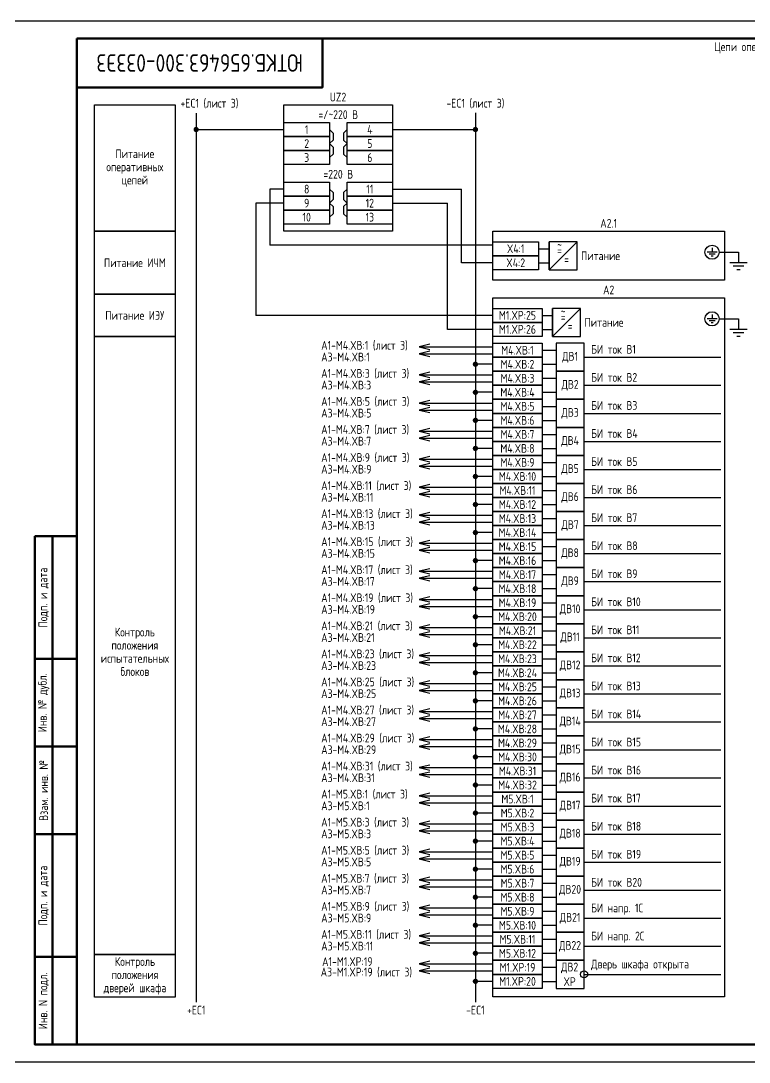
# Model space of a CAD drawing. Header units: millimetres. Extents: x -1050 to 7068, y 0 to 517.
# Drawn here: x 1264.2 to 1471.8, y 0 to 297 of the extents above; entities that cross this region are included whole.
import ezdxf

# ---------------------------------------------------------------- set-up
doc = ezdxf.new("R2010")
doc.units = ezdxf.units.MM
doc.styles.add('Gost_type_A', font='GOST_A.TTF')

# ---------------------------------------------------------------- blocks, each defined once
blk = doc.blocks.new('Штамп угловой верхний')
at = {"lineweight": 50}
blk.add_lwpolyline([(0, 0), (70, 0), (70, -14), (0, -14)], close=True, dxfattribs=at)
blk = doc.blocks.new('Формат_А3')
blk.add_lwpolyline([(-420, 297), (0, 297), (0, 0), (-420, 0)], close=True)
at = {"lineweight": 50}
blk.add_lwpolyline([(-400, 292), (-5, 292), (-5, 5), (-400, 5)], close=True, dxfattribs=at)
blk = doc.blocks.new('Штамп левый нижний')
at = {"lineweight": 50}
for points in [[(-12, 145), (-7, 145), (-7, 110), (-12, 110)], [(-7, 145), (0, 145), (0, 110), (-7, 110)], [(-12, 110), (-7, 110), (-7, 85), (-12, 85)], [(-7, 110), (0, 110), (0, 85), (-7, 85)], [(-12, 85), (-7, 85), (-7, 60), (-12, 60)], [(-7, 85), (0, 85), (0, 60), (-7, 60)], [(-12, 60), (-7, 60), (-7, 25), (-12, 25)], [(-7, 60), (0, 60), (0, 25), (-7, 25)], [(-12, 25), (-7, 25), (-7, 0), (-12, 0)], [(-7, 25), (0, 25), (0, 0), (-7, 0)]]:
    blk.add_lwpolyline(points, close=True, dxfattribs=at)
at = {"char_height": 2.5, "attachment_point": 5, "rotation": 90, "style": 'Gost_type_A'}
for s, insert, width in [('Подп. и дата', (-9.5, 127.5), 35), ('Инв. № дубл.', (-9.5, 97.5), 25), ('Взам. инв. №', (-9.5, 72.5), 25), ('Подп. и дата', (-9.5, 42.5), 35), ('Инв. N подл.', (-9.5, 12.5), 25)]:
    blk.add_mtext(s, dxfattribs=dict(at, insert=insert, width=width))
blk = doc.blocks.new('POINT')
at = {"const_width": 0.75}
blk.add_lwpolyline([(-0.375, 0, 1), (0.375, 0, 1)], format="xyb", close=True, dxfattribs=at)

msp = doc.modelspace()

# ---------------------------------------------------------------- linework, layer by layer
for p, q in [((1314.19, 270.69), (1314.19, 17.1)), ((1393.79, 270.76), (1393.79, 17.1)), ((1314.17, 266), (1339.19, 266)), ((1370.19, 266), (1393.8, 266)), ((1339.19, 249), (1335.19, 249)), ((1335.19, 249), (1335.19, 233)), ((1370.19, 249), (1389.79, 249)), ((1389.79, 228), (1389.79, 249)), ((1331.19, 245), (1331.19, 213)), ((1339.19, 245), (1331.19, 245)), ((1370.19, 245), (1385.79, 245)), ((1385.79, 209), (1385.79, 245)), ((1398.79, 233), (1335.19, 233)), ((1414.79, 226), (1414.79, 234)), ((1414.79, 226), (1422.78, 234)), ((1463.27, 231), (1468.79, 231)), ((1398.79, 228), (1389.79, 228)), ((1415.79, 207), (1415.79, 215)), ((1415.79, 207), (1423.78, 215)), ((1398.79, 213), (1331.19, 213)), ((1463.27, 212), (1468.79, 212)), ((1398.79, 209), (1385.79, 209)), ((1377.79, 204), (1398.79, 204)), ((1377.79, 202), (1398.79, 202)), ((1412.79, 203.05), (1416.79, 203.05)), ((1398.79, 199.05), (1393.79, 199.05)), ((1412.79, 199.05), (1416.79, 199.05)), ((1424.78, 201.05), (1463.79, 201.05)), ((1377.79, 196), (1398.79, 196)), ((1377.79, 194), (1398.79, 194)), ((1412.79, 195.05), (1416.79, 195.05)), ((1398.79, 191.05), (1393.79, 191.05)), ((1412.79, 191.05), (1416.79, 191.05)), ((1424.78, 193.05), (1463.79, 193.05)), ((1377.79, 188), (1398.79, 188)), ((1377.79, 186), (1398.79, 186)), ((1412.79, 187.05), (1416.79, 187.05)), ((1424.78, 185.05), (1463.79, 185.05)), ((1398.79, 183.05), (1393.79, 183.05)), ((1412.79, 183.05), (1416.79, 183.05)), ((1377.79, 180), (1398.79, 180)), ((1412.79, 179.05), (1416.79, 179.05)), ((1377.79, 178), (1398.79, 178)), ((1424.78, 177.05), (1463.79, 177.05)), ((1398.79, 175.05), (1393.79, 175.05)), ((1412.79, 175.05), (1416.79, 175.05)), ((1377.79, 172), (1398.79, 172)), ((1377.79, 170), (1398.79, 170)), ((1412.79, 171.05), (1416.79, 171.05)), ((1398.79, 167.05), (1393.79, 167.05)), ((1412.79, 167.05), (1416.79, 167.05)), ((1424.78, 169.05), (1463.79, 169.05)), ((1377.79, 164), (1398.79, 164)), ((1377.79, 162), (1398.79, 162)), ((1412.79, 163.05), (1416.79, 163.05)), ((1424.78, 161.05), (1463.79, 161.05)), ((1398.79, 159.05), (1393.79, 159.05)), ((1412.79, 159.05), (1416.79, 159.05)), ((1377.79, 156), (1398.79, 156)), ((1412.79, 155.05), (1416.79, 155.05)), ((1377.79, 154), (1398.79, 154)), ((1424.78, 153.05), (1463.79, 153.05)), ((1398.79, 151.05), (1393.79, 151.05)), ((1412.79, 151.05), (1416.79, 151.05)), ((1377.79, 148), (1398.79, 148)), ((1377.79, 146), (1398.79, 146)), ((1412.79, 147.05), (1416.79, 147.05)), ((1398.79, 143.05), (1393.79, 143.05)), ((1412.79, 143.05), (1416.79, 143.05)), ((1424.78, 145.05), (1463.79, 145.05)), ((1377.79, 140), (1398.79, 140)), ((1377.79, 138), (1398.79, 138)), ((1412.79, 139.05), (1416.79, 139.05)), ((1424.78, 137.05), (1463.79, 137.05)), ((1398.79, 135.05), (1393.79, 135.05)), ((1412.79, 135.05), (1416.79, 135.05)), ((1377.79, 132), (1398.79, 132)), ((1412.79, 131.05), (1416.79, 131.05)), ((1377.79, 130), (1398.79, 130)), ((1424.78, 129.05), (1463.79, 129.05)), ((1398.79, 127.05), (1393.79, 127.05)), ((1412.79, 127.05), (1416.79, 127.05)), ((1377.79, 124), (1398.79, 124)), ((1377.79, 122), (1398.79, 122)), ((1412.79, 123.05), (1416.79, 123.05)), ((1398.79, 119.05), (1393.79, 119.05)), ((1412.79, 119.05), (1416.79, 119.05)), ((1424.78, 121.05), (1463.79, 121.05)), ((1377.79, 116), (1398.79, 116)), ((1377.79, 114), (1398.79, 114)), ((1412.79, 115.05), (1416.79, 115.05)), ((1424.78, 113.05), (1463.79, 113.05)), ((1398.79, 111.05), (1393.79, 111.05)), ((1412.79, 111.05), (1416.79, 111.05)), ((1377.79, 108), (1398.79, 108)), ((1412.79, 107.05), (1416.79, 107.05)), ((1377.79, 106), (1398.79, 106)), ((1424.78, 105.05), (1463.79, 105.05)), ((1398.79, 103.05), (1393.79, 103.05)), ((1412.79, 103.05), (1416.79, 103.05)), ((1377.79, 100), (1398.79, 100)), ((1412.79, 99.05), (1416.79, 99.05)), ((1377.79, 98), (1398.79, 98)), ((1398.79, 95.05), (1393.79, 95.05)), ((1412.79, 95.05), (1416.79, 95.05)), ((1424.78, 97.05), (1463.79, 97.05)), ((1377.79, 92), (1398.79, 92)), ((1377.79, 90), (1398.79, 90)), ((1412.79, 91.05), (1416.79, 91.05)), ((1398.79, 87.05), (1393.79, 87.05)), ((1412.79, 87.05), (1416.79, 87.05)), ((1424.78, 89.05), (1463.79, 89.05)), ((1377.79, 84), (1398.79, 84)), ((1377.79, 82), (1398.79, 82)), ((1412.79, 83.05), (1416.79, 83.05)), ((1424.78, 81.05), (1463.79, 81.05)), ((1398.79, 79.05), (1393.79, 79.05)), ((1412.79, 79.05), (1416.79, 79.05)), ((1377.79, 76), (1398.79, 76)), ((1412.79, 75.05), (1416.79, 75.05)), ((1377.79, 74), (1398.79, 74)), ((1424.78, 73.05), (1463.79, 73.05)), ((1398.79, 71.05), (1393.79, 71.05)), ((1412.79, 71.05), (1416.79, 71.05)), ((1377.79, 68), (1398.79, 68)), ((1377.79, 66), (1398.79, 66)), ((1412.79, 67.05), (1416.79, 67.05)), ((1398.79, 63.05), (1393.79, 63.05)), ((1412.79, 63.05), (1416.79, 63.05)), ((1424.78, 65.05), (1463.79, 65.05)), ((1377.79, 60), (1398.79, 60)), ((1377.79, 58), (1398.79, 58)), ((1412.79, 59.05), (1416.79, 59.05)), ((1424.78, 57.05), (1463.79, 57.05)), ((1398.79, 55.05), (1393.79, 55.05)), ((1412.79, 55.05), (1416.79, 55.05)), ((1377.79, 52), (1398.79, 52)), ((1412.79, 51.05), (1416.79, 51.05)), ((1377.79, 50), (1398.79, 50)), ((1424.78, 49.05), (1463.79, 49.05)), ((1398.79, 47.05), (1393.79, 47.05)), ((1412.79, 47.05), (1416.79, 47.05)), ((1377.79, 44), (1398.79, 44)), ((1377.79, 42), (1398.79, 42)), ((1412.79, 43.05), (1416.79, 43.05)), ((1398.79, 39.05), (1393.79, 39.05)), ((1412.79, 39.05), (1416.79, 39.05)), ((1424.78, 41.05), (1463.79, 41.05)), ((1377.79, 36), (1398.79, 36)), ((1377.79, 34), (1398.79, 34)), ((1412.79, 35.05), (1416.79, 35.05)), ((1424.78, 33.05), (1463.79, 33.05)), ((1398.79, 31.05), (1393.79, 31.05)), ((1412.79, 31.05), (1416.79, 31.05)), ((1377.79, 28.05), (1398.79, 28.05)), ((1412.79, 27.05), (1416.79, 27.05)), ((1377.79, 26.05), (1398.79, 26.05)), ((1424.78, 25.05), (1463.79, 25.05)), ((1398.79, 23.05), (1393.79, 23.05)), ((1412.79, 23.05), (1416.79, 23.05))]:
    msp.add_line(p, q)
at = {"ltscale": 4}
for p, q in [((1411.79, 232), (1414.79, 232)), ((1411.79, 228), (1414.79, 228)), ((1412.79, 213), (1415.79, 213)), ((1412.79, 209), (1415.79, 209))]:
    msp.add_line(p, q, dxfattribs=at)
at = {"ltscale": 4.32}
for p, q in [((1461.25, 232.28), (1461.25, 231)), ((1462.67, 231), (1459.82, 231)), ((1462.1, 230.43), (1460.39, 230.43)), ((1461.53, 229.86), (1460.96, 229.86)), ((1468.79, 231), (1468.79, 228)), ((1471.29, 228), (1466.29, 228)), ((1470.29, 227), (1467.29, 227)), ((1469.29, 226), (1468.29, 226)), ((1462.67, 212), (1459.82, 212)), ((1462.1, 211.43), (1460.39, 211.43)), ((1461.25, 213.28), (1461.25, 212)), ((1468.79, 212), (1468.79, 209)), ((1461.53, 210.86), (1460.96, 210.86)), ((1471.29, 209), (1466.29, 209)), ((1470.29, 208), (1467.29, 208)), ((1469.29, 207), (1468.29, 207))]:
    msp.add_line(p, q, dxfattribs=at)
for points in [[(1308.19, 237), (1285.19, 237), (1285.19, 273), (1308.19, 273)], [(1339.19, 273), (1370.19, 273), (1370.19, 237), (1339.19, 237)], [(1339.19, 268), (1352.19, 268), (1352.19, 264), (1339.19, 264)], [(1357.19, 268), (1370.19, 268), (1370.19, 264), (1357.19, 264)], [(1339.19, 264), (1352.19, 264), (1352.19, 260), (1339.19, 260)], [(1357.19, 264), (1370.19, 264), (1370.19, 260), (1357.19, 260)], [(1339.19, 260), (1352.19, 260), (1352.19, 256), (1339.19, 256)], [(1357.19, 260), (1370.19, 260), (1370.19, 256), (1357.19, 256)], [(1339.19, 251), (1352.19, 251), (1352.19, 247), (1339.19, 247)], [(1357.19, 251), (1370.19, 251), (1370.19, 247), (1357.19, 247)], [(1339.19, 247), (1352.19, 247), (1352.19, 243), (1339.19, 243)], [(1357.19, 247), (1370.19, 247), (1370.19, 243), (1357.19, 243)], [(1339.19, 243), (1352.19, 243), (1352.19, 239), (1339.19, 239)], [(1357.19, 243), (1370.19, 243), (1370.19, 239), (1357.19, 239)], [(1308.19, 219), (1285.19, 219), (1285.19, 237), (1308.19, 237)], [(1398.79, 237), (1464.79, 237), (1464.79, 223), (1398.79, 223)], [(1398.79, 234), (1411.79, 234), (1411.79, 230), (1398.79, 230)], [(1398.79, 230), (1411.79, 230), (1411.79, 226), (1398.79, 226)], [(1308.19, 207), (1285.19, 207), (1285.19, 219), (1308.19, 219)], [(1398.79, 218), (1464.79, 218), (1464.79, 18.61), (1398.79, 18.61)], [(1398.79, 215), (1412.79, 215), (1412.79, 211), (1398.79, 211)], [(1398.79, 211), (1412.79, 211), (1412.79, 207), (1398.79, 207)], [(1308.19, 30.69), (1285.19, 30.69), (1285.19, 207), (1308.19, 207)], [(1398.79, 205.05), (1412.79, 205.05), (1412.79, 201.05), (1398.79, 201.05)], [(1398.79, 201.05), (1412.79, 201.05), (1412.79, 197.05), (1398.79, 197.05)], [(1398.79, 197.05), (1412.79, 197.05), (1412.79, 193.05), (1398.79, 193.05)], [(1398.79, 193.05), (1412.79, 193.05), (1412.79, 189.05), (1398.79, 189.05)], [(1398.79, 189.05), (1412.79, 189.05), (1412.79, 185.05), (1398.79, 185.05)], [(1398.79, 185.05), (1412.79, 185.05), (1412.79, 181.05), (1398.79, 181.05)], [(1398.79, 181.05), (1412.79, 181.05), (1412.79, 177.05), (1398.79, 177.05)], [(1398.79, 177.05), (1412.79, 177.05), (1412.79, 173.05), (1398.79, 173.05)], [(1398.79, 173.05), (1412.79, 173.05), (1412.79, 169.05), (1398.79, 169.05)], [(1398.79, 169.05), (1412.79, 169.05), (1412.79, 165.05), (1398.79, 165.05)], [(1398.79, 165.05), (1412.79, 165.05), (1412.79, 161.05), (1398.79, 161.05)], [(1398.79, 161.05), (1412.79, 161.05), (1412.79, 157.05), (1398.79, 157.05)], [(1398.79, 157.05), (1412.79, 157.05), (1412.79, 153.05), (1398.79, 153.05)], [(1398.79, 153.05), (1412.79, 153.05), (1412.79, 149.05), (1398.79, 149.05)], [(1398.79, 149.05), (1412.79, 149.05), (1412.79, 145.05), (1398.79, 145.05)], [(1398.79, 145.05), (1412.79, 145.05), (1412.79, 141.05), (1398.79, 141.05)], [(1398.79, 141.05), (1412.79, 141.05), (1412.79, 137.05), (1398.79, 137.05)], [(1398.79, 137.05), (1412.79, 137.05), (1412.79, 133.05), (1398.79, 133.05)], [(1398.79, 133.05), (1412.79, 133.05), (1412.79, 129.05), (1398.79, 129.05)], [(1398.79, 129.05), (1412.79, 129.05), (1412.79, 125.05), (1398.79, 125.05)], [(1398.79, 125.05), (1412.79, 125.05), (1412.79, 121.05), (1398.79, 121.05)], [(1398.79, 121.05), (1412.79, 121.05), (1412.79, 117.05), (1398.79, 117.05)], [(1398.79, 117.05), (1412.79, 117.05), (1412.79, 113.05), (1398.79, 113.05)], [(1398.79, 113.05), (1412.79, 113.05), (1412.79, 109.05), (1398.79, 109.05)], [(1398.79, 109.05), (1412.79, 109.05), (1412.79, 105.05), (1398.79, 105.05)], [(1398.79, 105.05), (1412.79, 105.05), (1412.79, 101.05), (1398.79, 101.05)], [(1398.79, 101.05), (1412.79, 101.05), (1412.79, 97.05), (1398.79, 97.05)], [(1398.79, 97.05), (1412.79, 97.05), (1412.79, 93.05), (1398.79, 93.05)], [(1398.79, 93.05), (1412.79, 93.05), (1412.79, 89.05), (1398.79, 89.05)], [(1398.79, 89.05), (1412.79, 89.05), (1412.79, 85.05), (1398.79, 85.05)], [(1398.79, 85.05), (1412.79, 85.05), (1412.79, 81.05), (1398.79, 81.05)], [(1398.79, 81.05), (1412.79, 81.05), (1412.79, 77.05), (1398.79, 77.05)], [(1398.79, 77.05), (1412.79, 77.05), (1412.79, 73.05), (1398.79, 73.05)], [(1398.79, 73.05), (1412.79, 73.05), (1412.79, 69.05), (1398.79, 69.05)], [(1398.79, 69.05), (1412.79, 69.05), (1412.79, 65.05), (1398.79, 65.05)], [(1398.79, 65.05), (1412.79, 65.05), (1412.79, 61.05), (1398.79, 61.05)], [(1398.79, 61.05), (1412.79, 61.05), (1412.79, 57.05), (1398.79, 57.05)], [(1398.79, 57.05), (1412.79, 57.05), (1412.79, 53.05), (1398.79, 53.05)], [(1398.79, 53.05), (1412.79, 53.05), (1412.79, 49.05), (1398.79, 49.05)], [(1398.79, 49.05), (1412.79, 49.05), (1412.79, 45.05), (1398.79, 45.05)], [(1398.79, 45.05), (1412.79, 45.05), (1412.79, 41.05), (1398.79, 41.05)], [(1398.79, 41.05), (1412.79, 41.05), (1412.79, 37.05), (1398.79, 37.05)], [(1398.79, 37.05), (1412.79, 37.05), (1412.79, 33.05), (1398.79, 33.05)], [(1398.79, 33.05), (1412.79, 33.05), (1412.79, 29.05), (1398.79, 29.05)], [(1308.19, 18.53), (1285.19, 18.53), (1285.19, 30.69), (1308.19, 30.69)], [(1398.79, 29.05), (1412.79, 29.05), (1412.79, 25.05), (1398.79, 25.05)], [(1398.79, 25.05), (1412.79, 25.05), (1412.79, 21.05), (1398.79, 21.05)]]:
    msp.add_lwpolyline(points, close=True)
for points in [[(1352.19, 266), (1353.19, 265), (1353.19, 263), (1352.19, 262)], [(1357.19, 266), (1356.19, 265), (1356.19, 263), (1357.19, 262)], [(1352.19, 262), (1353.19, 261), (1353.19, 259), (1352.19, 258)], [(1357.19, 262), (1356.19, 261), (1356.19, 259), (1357.19, 258)], [(1352.19, 249), (1353.19, 248), (1353.19, 246), (1352.19, 245)], [(1357.19, 249), (1356.19, 248), (1356.19, 246), (1357.19, 245)], [(1352.19, 245), (1353.19, 244), (1353.19, 242), (1352.19, 241)], [(1357.19, 245), (1356.19, 244), (1356.19, 242), (1357.19, 241)], [(1380.79, 204.75), (1377.79, 204), (1380.79, 203.25)], [(1380.79, 202.75), (1377.79, 202), (1380.79, 201.25)], [(1380.79, 196.75), (1377.79, 196), (1380.79, 195.25)], [(1380.79, 194.75), (1377.79, 194), (1380.79, 193.25)], [(1380.79, 188.75), (1377.79, 188), (1380.79, 187.25)], [(1380.79, 186.75), (1377.79, 186), (1380.79, 185.25)], [(1380.79, 180.75), (1377.79, 180), (1380.79, 179.25)], [(1380.79, 178.75), (1377.79, 178), (1380.79, 177.25)], [(1380.79, 172.75), (1377.79, 172), (1380.79, 171.25)], [(1380.79, 170.75), (1377.79, 170), (1380.79, 169.25)], [(1380.79, 164.75), (1377.79, 164), (1380.79, 163.25)], [(1380.79, 162.75), (1377.79, 162), (1380.79, 161.25)], [(1380.79, 156.75), (1377.79, 156), (1380.79, 155.25)], [(1380.79, 154.75), (1377.79, 154), (1380.79, 153.25)], [(1380.79, 148.75), (1377.79, 148), (1380.79, 147.25)], [(1380.79, 146.75), (1377.79, 146), (1380.79, 145.25)], [(1380.79, 140.75), (1377.79, 140), (1380.79, 139.25)], [(1380.79, 138.75), (1377.79, 138), (1380.79, 137.25)], [(1380.79, 132.75), (1377.79, 132), (1380.79, 131.25)], [(1380.79, 130.75), (1377.79, 130), (1380.79, 129.25)], [(1380.79, 124.75), (1377.79, 124), (1380.79, 123.25)], [(1380.79, 122.75), (1377.79, 122), (1380.79, 121.25)], [(1380.79, 116.75), (1377.79, 116), (1380.79, 115.25)], [(1380.79, 114.75), (1377.79, 114), (1380.79, 113.25)], [(1380.79, 108.75), (1377.79, 108), (1380.79, 107.25)], [(1380.79, 106.75), (1377.79, 106), (1380.79, 105.25)], [(1380.79, 100.75), (1377.79, 100), (1380.79, 99.25)], [(1380.79, 98.75), (1377.79, 98), (1380.79, 97.25)], [(1380.79, 92.75), (1377.79, 92), (1380.79, 91.25)], [(1380.79, 90.75), (1377.79, 90), (1380.79, 89.25)], [(1380.79, 84.75), (1377.79, 84), (1380.79, 83.25)], [(1380.79, 82.75), (1377.79, 82), (1380.79, 81.25)], [(1380.79, 76.75), (1377.79, 76), (1380.79, 75.25)], [(1380.79, 74.75), (1377.79, 74), (1380.79, 73.25)], [(1380.79, 68.75), (1377.79, 68), (1380.79, 67.25)], [(1380.79, 66.75), (1377.79, 66), (1380.79, 65.25)], [(1380.79, 60.75), (1377.79, 60), (1380.79, 59.25)], [(1380.79, 58.75), (1377.79, 58), (1380.79, 57.25)], [(1380.79, 52.75), (1377.79, 52), (1380.79, 51.25)], [(1380.79, 50.75), (1377.79, 50), (1380.79, 49.25)], [(1380.79, 44.75), (1377.79, 44), (1380.79, 43.25)], [(1380.79, 42.75), (1377.79, 42), (1380.79, 41.25)], [(1380.79, 36.75), (1377.79, 36), (1380.79, 35.25)], [(1380.79, 34.75), (1377.79, 34), (1380.79, 33.25)], [(1380.79, 28.8), (1377.79, 28.05), (1380.79, 27.3)], [(1380.79, 26.8), (1377.79, 26.05), (1380.79, 25.3)]]:
    msp.add_lwpolyline(points)
at = {"ltscale": 4}
for points in [[(1414.79, 226), (1422.78, 226), (1422.78, 234), (1414.79, 234)], [(1415.79, 207), (1423.78, 207), (1423.78, 215), (1415.79, 215)], [(1416.79, 197.05), (1424.78, 197.05), (1424.78, 205.05), (1416.79, 205.05)], [(1416.79, 189.05), (1424.78, 189.05), (1424.78, 197.05), (1416.79, 197.05)], [(1416.79, 181.05), (1424.78, 181.05), (1424.78, 189.05), (1416.79, 189.05)], [(1416.79, 173.05), (1424.78, 173.05), (1424.78, 181.05), (1416.79, 181.05)], [(1416.79, 165.05), (1424.78, 165.05), (1424.78, 173.05), (1416.79, 173.05)], [(1416.79, 157.05), (1424.78, 157.05), (1424.78, 165.05), (1416.79, 165.05)], [(1416.79, 149.05), (1424.78, 149.05), (1424.78, 157.05), (1416.79, 157.05)], [(1416.79, 141.05), (1424.78, 141.05), (1424.78, 149.05), (1416.79, 149.05)], [(1416.79, 133.05), (1424.78, 133.05), (1424.78, 141.05), (1416.79, 141.05)], [(1416.79, 125.05), (1424.78, 125.05), (1424.78, 133.05), (1416.79, 133.05)], [(1416.79, 117.05), (1424.78, 117.05), (1424.78, 125.05), (1416.79, 125.05)], [(1416.79, 109.05), (1424.78, 109.05), (1424.78, 117.05), (1416.79, 117.05)], [(1416.79, 101.05), (1424.78, 101.05), (1424.78, 109.05), (1416.79, 109.05)], [(1416.79, 93.05), (1424.78, 93.05), (1424.78, 101.05), (1416.79, 101.05)], [(1416.79, 85.05), (1424.78, 85.05), (1424.78, 93.05), (1416.79, 93.05)], [(1416.79, 77.05), (1424.78, 77.05), (1424.78, 85.05), (1416.79, 85.05)], [(1416.79, 69.05), (1424.78, 69.05), (1424.78, 77.05), (1416.79, 77.05)], [(1416.79, 61.05), (1424.78, 61.05), (1424.78, 69.05), (1416.79, 69.05)], [(1416.79, 53.05), (1424.78, 53.05), (1424.78, 61.05), (1416.79, 61.05)], [(1416.79, 45.05), (1424.78, 45.05), (1424.78, 53.05), (1416.79, 53.05)], [(1416.79, 37.05), (1424.78, 37.05), (1424.78, 45.05), (1416.79, 45.05)], [(1416.79, 29.05), (1424.78, 29.05), (1424.78, 37.05), (1416.79, 37.05)], [(1416.79, 21.05), (1424.78, 21.05), (1424.78, 29.05), (1416.79, 29.05)]]:
    msp.add_lwpolyline(points, close=True, dxfattribs=at)
for centre, radius in [((1461.25, 231), 2.02), ((1461.25, 212), 2.02), ((1424.78, 25.05), 1)]:
    msp.add_circle(centre, radius)

# ---------------------------------------------------------------- block references
for name, p in [('Формат_А3', (1680.19, 0)), ('Штамп угловой верхний', (1280.19, 292)), ('POINT', (1393.79, 199.05)), ('POINT', (1393.79, 191.05)), ('POINT', (1393.79, 183.05)), ('POINT', (1393.79, 175.05)), ('POINT', (1393.79, 167.05)), ('POINT', (1393.79, 159.05)), ('POINT', (1393.79, 151.05)), ('Штамп левый нижний', (1280.19, 5)), ('POINT', (1393.79, 143.05)), ('POINT', (1393.79, 135.05)), ('POINT', (1393.79, 127.05)), ('POINT', (1393.79, 119.05)), ('POINT', (1393.79, 111.05)), ('POINT', (1393.79, 103.05)), ('POINT', (1393.79, 95.05)), ('POINT', (1393.79, 87.05)), ('POINT', (1393.79, 79.05)), ('POINT', (1393.79, 71.05)), ('POINT', (1393.79, 63.05)), ('POINT', (1393.79, 55.05)), ('POINT', (1393.79, 47.05)), ('POINT', (1393.79, 39.05)), ('POINT', (1393.79, 31.05)), ('POINT', (1393.79, 23.05))]:
    msp.add_blockref(name, p)
at = {"rotation": 180}
for p in [(1314.17, 266), (1393.8, 266)]:
    msp.add_blockref('POINT', p, dxfattribs=at)

# ---------------------------------------------------------------- texts
at = {"char_height": 2.5, "style": 'Gost_type_A'}
for s, insert, width, attachment_point, line_spacing_factor in [('Цепи оперативного тока', (1477.69, 289.27), 395, 5, 0.9), ('UZ2', (1354.62, 274), 31, 8, 0.9), ('=/~220 В', (1354.69, 269), 31, 8, 0.9), ('Питание оперативных цепей', (1296.69, 255), 23, 5, 0.9), ('=220 В', (1354.69, 252), 31, 8, 0.9), ('A2.1', (1431.79, 238), 66, 8, 0.9), ('Питание ИЧМ', (1296.69, 228), 23, 5, 0.9), ('A2', (1431.79, 219), 66, 8, 0.9), ('Питание ИЭУ', (1296.69, 213), 23, 5, 0.9), ('A1-M4.XВ:1 (лист 3)\\PA3-M4.XВ:1', (1349.83, 202.78), 31, 4, 0.8), ('A1-M4.XВ:3 (лист 3)\\PA3-M4.XВ:3', (1349.83, 194.78), 31, 4, 0.8), ('A1-M4.XВ:5 (лист 3)\\PA3-M4.XВ:5', (1349.83, 186.78), 31, 4, 0.8), ('A1-M4.XВ:7 (лист 3)\\PA3-M4.XВ:7', (1349.83, 178.78), 31, 4, 0.8), ('A1-M4.XВ:9 (лист 3)\\PA3-M4.XВ:9', (1349.83, 170.78), 31, 4, 0.8), ('A1-M4.XВ:11 (лист 3)\\PA3-M4.XВ:11', (1349.83, 162.78), 31, 4, 0.8), ('A1-M4.XВ:13 (лист 3)\\PA3-M4.XВ:13', (1349.83, 154.78), 31, 4, 0.8), ('A1-M4.XВ:15 (лист 3)\\PA3-M4.XВ:15', (1349.83, 146.78), 31, 4, 0.8), ('A1-M4.XВ:17 (лист 3)\\PA3-M4.XВ:17', (1349.83, 138.78), 31, 4, 0.8), ('A1-M4.XВ:19 (лист 3)\\PA3-M4.XВ:19', (1349.83, 130.78), 31, 4, 0.8), ('A1-M4.XВ:21 (лист 3)\\PA3-M4.XВ:21', (1349.83, 122.78), 31, 4, 0.8), ('Контроль положения\\Pиспытательных блоков', (1296.69, 117.04), 23, 5, 0.9), ('A1-M4.XВ:23 (лист 3)\\PA3-M4.XВ:23', (1349.83, 114.78), 31, 4, 0.8), ('A1-M4.XВ:25 (лист 3)\\PA3-M4.XВ:25', (1349.83, 106.78), 31, 4, 0.8), ('A1-M4.XВ:27 (лист 3)\\PA3-M4.XВ:27', (1349.83, 98.78), 31, 4, 0.8), ('A1-M4.XВ:29 (лист 3)\\PA3-M4.XВ:29', (1349.83, 90.78), 31, 4, 0.8), ('A1-M4.XВ:31 (лист 3)\\PA3-M4.XВ:31', (1349.83, 82.78), 31, 4, 0.8), ('A1-M5.XВ:1 (лист 3)\\PA3-M5.XВ:1', (1349.83, 74.78), 31, 4, 0.8), ('A1-M5.XВ:3 (лист 3)\\PA3-M5.XВ:3', (1349.83, 66.78), 31, 4, 0.8), ('A1-M5.XВ:5 (лист 3)\\PA3-M5.XВ:5', (1349.83, 58.78), 31, 4, 0.8), ('A1-M5.XВ:7 (лист 3)\\PA3-M5.XВ:7', (1349.83, 50.78), 31, 4, 0.8), ('A1-M5.XВ:9 (лист 3)\\PA3-M5.XВ:9', (1349.83, 42.78), 31, 4, 0.8), ('A1-M5.XВ:11 (лист 3)\\PA3-M5.XВ:11', (1349.83, 34.78), 31, 4, 0.8), ('Контроль положения\\Pдверей шкафа', (1296.73, 24.61), 23.0748, 5, 0.9), ('A1-M1.XP:19', (1350.09, 28.69), 31, 4, 0.8), ('A3-M1.XP:19 (лист 3)', (1349.69, 25.58), 31, 4, 0.8)]:
    msp.add_mtext(s, dxfattribs=dict(at, insert=insert, width=width, attachment_point=attachment_point, line_spacing_factor=line_spacing_factor))
at = {"insert": (1315.19, 285), "char_height": 5, "width": 70, "attachment_point": 5, "rotation": 180, "style": 'Gost_type_A'}
msp.add_mtext('ЮТКБ.656463.300-033Э3', dxfattribs=at)
at = {"char_height": 2.5, "style": 'Gost_type_A'}
for s, insert, width, attachment_point in [('+EC1 (лист 3)', (1317.97, 272), 17.3532, 8), ('-EC1 (лист 3)', (1393.79, 272), 19.1914, 8), ('1', (1345.69, 266), 13, 5), ('4', (1363.69, 266), 13, 5), ('2', (1345.69, 262), 13, 5), ('5', (1363.69, 262), 13, 5), ('3', (1345.69, 258), 13, 5), ('6', (1363.69, 258), 13, 5), ('8', (1345.69, 249), 13, 5), ('11', (1363.69, 249), 13, 5), ('9', (1345.69, 245), 13, 5), ('12', (1363.69, 245), 13, 5), ('10', (1345.69, 241), 13, 5), ('13', (1363.69, 241), 13, 5), ('X4:1', (1405.28, 232), 13, 5), ('~', (1417.79, 233.03), 2.7, 5), ('=', (1417.79, 231.53), 6, 5), ('X4:2', (1405.28, 228), 13, 5), ('=', (1419.79, 229), 6, 5), ('Питание', (1429.46, 229.99), 11.3452, 5), ('M1.XP:25', (1405.78, 213), 13.9956, 5), ('~', (1418.79, 214.03), 2.7, 5), ('=', (1418.79, 212.53), 6, 5), ('Питание', (1430.46, 210.99), 11.3452, 5), ('M1.XP:26', (1405.78, 209), 13.9956, 5), ('=', (1420.79, 210), 6, 5), ('M4.XВ:1', (1405.79, 203.05), 14, 5), ('ДВ1', (1420.79, 201.05), 7.9998, 5), ('БИ ток В1', (1426.79, 202.05), 27.8465, 7), ('M4.XВ:2', (1405.79, 199.05), 14, 5), ('M4.XВ:3', (1405.79, 195.05), 14, 5), ('БИ ток В2', (1426.79, 194.05), 27.8465, 7), ('ДВ2', (1420.79, 193.05), 7.9998, 5), ('M4.XВ:4', (1405.79, 191.05), 14, 5), ('M4.XВ:5', (1405.79, 187.05), 14, 5), ('БИ ток В3', (1426.79, 186.05), 31.722, 7), ('M4.XВ:6', (1405.79, 183.05), 14, 5), ('ДВ3', (1420.79, 185.05), 7.9998, 5), ('M4.XВ:7', (1405.79, 179.05), 14, 5), ('ДВ4', (1420.79, 177.05), 7.9998, 5), ('БИ ток В4', (1426.79, 178.05), 35.3442, 7), ('M4.XВ:8', (1405.79, 175.05), 14, 5), ('M4.XВ:9', (1405.79, 171.05), 14, 5), ('БИ ток В5', (1426.79, 170.05), 33.6483, 7), ('ДВ5', (1420.79, 169.05), 7.9998, 5), ('M4.XВ:10', (1405.79, 167.05), 14, 5), ('M4.XВ:11', (1405.79, 163.05), 14, 5), ('БИ ток В6', (1426.79, 162.05), 33.6483, 7), ('ДВ6', (1420.79, 161.05), 7.9998, 5), ('M4.XВ:12', (1405.79, 159.05), 14, 5), ('M4.XВ:13', (1405.79, 155.05), 14, 5), ('ДВ7', (1420.79, 153.05), 7.9998, 5), ('БИ ток В7', (1426.79, 154.05), 27.8465, 7), ('M4.XВ:14', (1405.79, 151.05), 14, 5), ('БИ ток В8', (1426.79, 146.05), 27.8465, 7), ('M4.XВ:15', (1405.79, 147.05), 14, 5), ('ДВ8', (1420.79, 145.05), 7.9998, 5), ('M4.XВ:16', (1405.79, 143.05), 14, 5), ('M4.XВ:17', (1405.79, 139.05), 14, 5), ('БИ ток В9', (1426.79, 138.05), 27.8465, 7), ('ДВ9', (1420.79, 137.05), 7.9998, 5), ('M4.XВ:18', (1405.79, 135.05), 14, 5), ('M4.XВ:19', (1405.79, 131.05), 14, 5), ('БИ ток В10', (1426.79, 130.05), 27.8465, 7), ('M4.XВ:20', (1405.79, 127.05), 14, 5), ('ДВ10', (1420.79, 129.05), 7.9998, 5), ('M4.XВ:21', (1405.79, 123.05), 14, 5), ('ДВ11', (1420.79, 121.05), 7.9998, 5), ('БИ ток В11', (1426.79, 122.05), 27.8465, 7), ('M4.XВ:22', (1405.79, 119.05), 14, 5), ('M4.XВ:23', (1405.79, 115.05), 14, 5), ('БИ ток В12', (1426.79, 114.05), 27.8465, 7), ('ДВ12', (1420.79, 113.05), 7.9998, 5), ('M4.XВ:24', (1405.79, 111.05), 14, 5), ('M4.XВ:25', (1405.79, 107.05), 14, 5), ('БИ ток В13', (1426.79, 106.05), 27.8465, 7), ('M4.XВ:26', (1405.79, 103.05), 14, 5), ('ДВ13', (1420.79, 105.05), 7.9998, 5), ('M4.XВ:27', (1405.79, 99.05), 14, 5), ('ДВ14', (1420.79, 97.05), 7.9998, 5), ('БИ ток В14', (1426.79, 98.05), 27.8465, 7), ('M4.XВ:28', (1405.79, 95.05), 14, 5), ('M4.XВ:29', (1405.79, 91.05), 14, 5), ('БИ ток В15', (1426.79, 90.05), 27.8465, 7), ('ДВ15', (1420.79, 89.05), 7.9998, 5), ('M4.XВ:30', (1405.79, 87.05), 14, 5), ('M4.XВ:31', (1405.79, 83.05), 14, 5), ('БИ ток В16', (1426.79, 82.05), 27.8465, 7), ('M4.XВ:32', (1405.79, 79.05), 14, 5), ('ДВ16', (1420.79, 81.05), 7.9998, 5), ('M5.XВ:1', (1405.79, 75.05), 14, 5), ('ДВ17', (1420.79, 73.05), 7.9998, 5), ('БИ ток В17', (1426.79, 74.05), 27.8465, 7), ('M5.XВ:2', (1405.79, 71.05), 14, 5), ('БИ ток В18', (1426.79, 66.05), 27.8465, 7), ('M5.XВ:3', (1405.79, 67.05), 14, 5), ('ДВ18', (1420.79, 65.05), 7.9998, 5), ('M5.XВ:4', (1405.79, 63.05), 14, 5), ('M5.XВ:5', (1405.79, 59.05), 14, 5), ('БИ ток В19', (1426.79, 58.05), 31.722, 7), ('ДВ19', (1420.79, 57.05), 7.9998, 5), ('M5.XВ:6', (1405.79, 55.05), 14, 5), ('M5.XВ:7', (1405.79, 51.05), 14, 5), ('ДВ20', (1420.79, 49.05), 7.9998, 5), ('БИ ток В20', (1426.79, 50.05), 35.3442, 7), ('M5.XВ:8', (1405.79, 47.05), 14, 5), ('БИ напр. 1С', (1426.79, 42.05), 33.6483, 7), ('M5.XВ:9', (1405.79, 43.05), 14, 5), ('ДВ21', (1420.79, 41.05), 7.9998, 5), ('M5.XВ:10', (1405.79, 39.05), 14, 5), ('M5.XВ:11', (1405.79, 35.05), 14, 5), ('БИ напр. 2С', (1426.79, 34.05), 33.6483, 7), ('ДВ22', (1420.79, 33.05), 7.9998, 5), ('M5.XВ:12', (1405.79, 31.05), 14, 5), ('M1.XP:19', (1405.79, 27.05), 14, 5), ('ДВ2 XP', (1420.66, 25.05), 7.7588, 5), ('Дверь шкафа открыта', (1426.79, 26.05), 37, 7), ('M1.XP:20', (1405.79, 23.05), 14, 5), ('+EC1', (1314.19, 16.1), 20, 2), ('-EC1', (1393.79, 16.1), 20, 2)]:
    msp.add_mtext(s, dxfattribs=dict(at, insert=insert, width=width, attachment_point=attachment_point))

doc.saveas('drawing.dxf')
